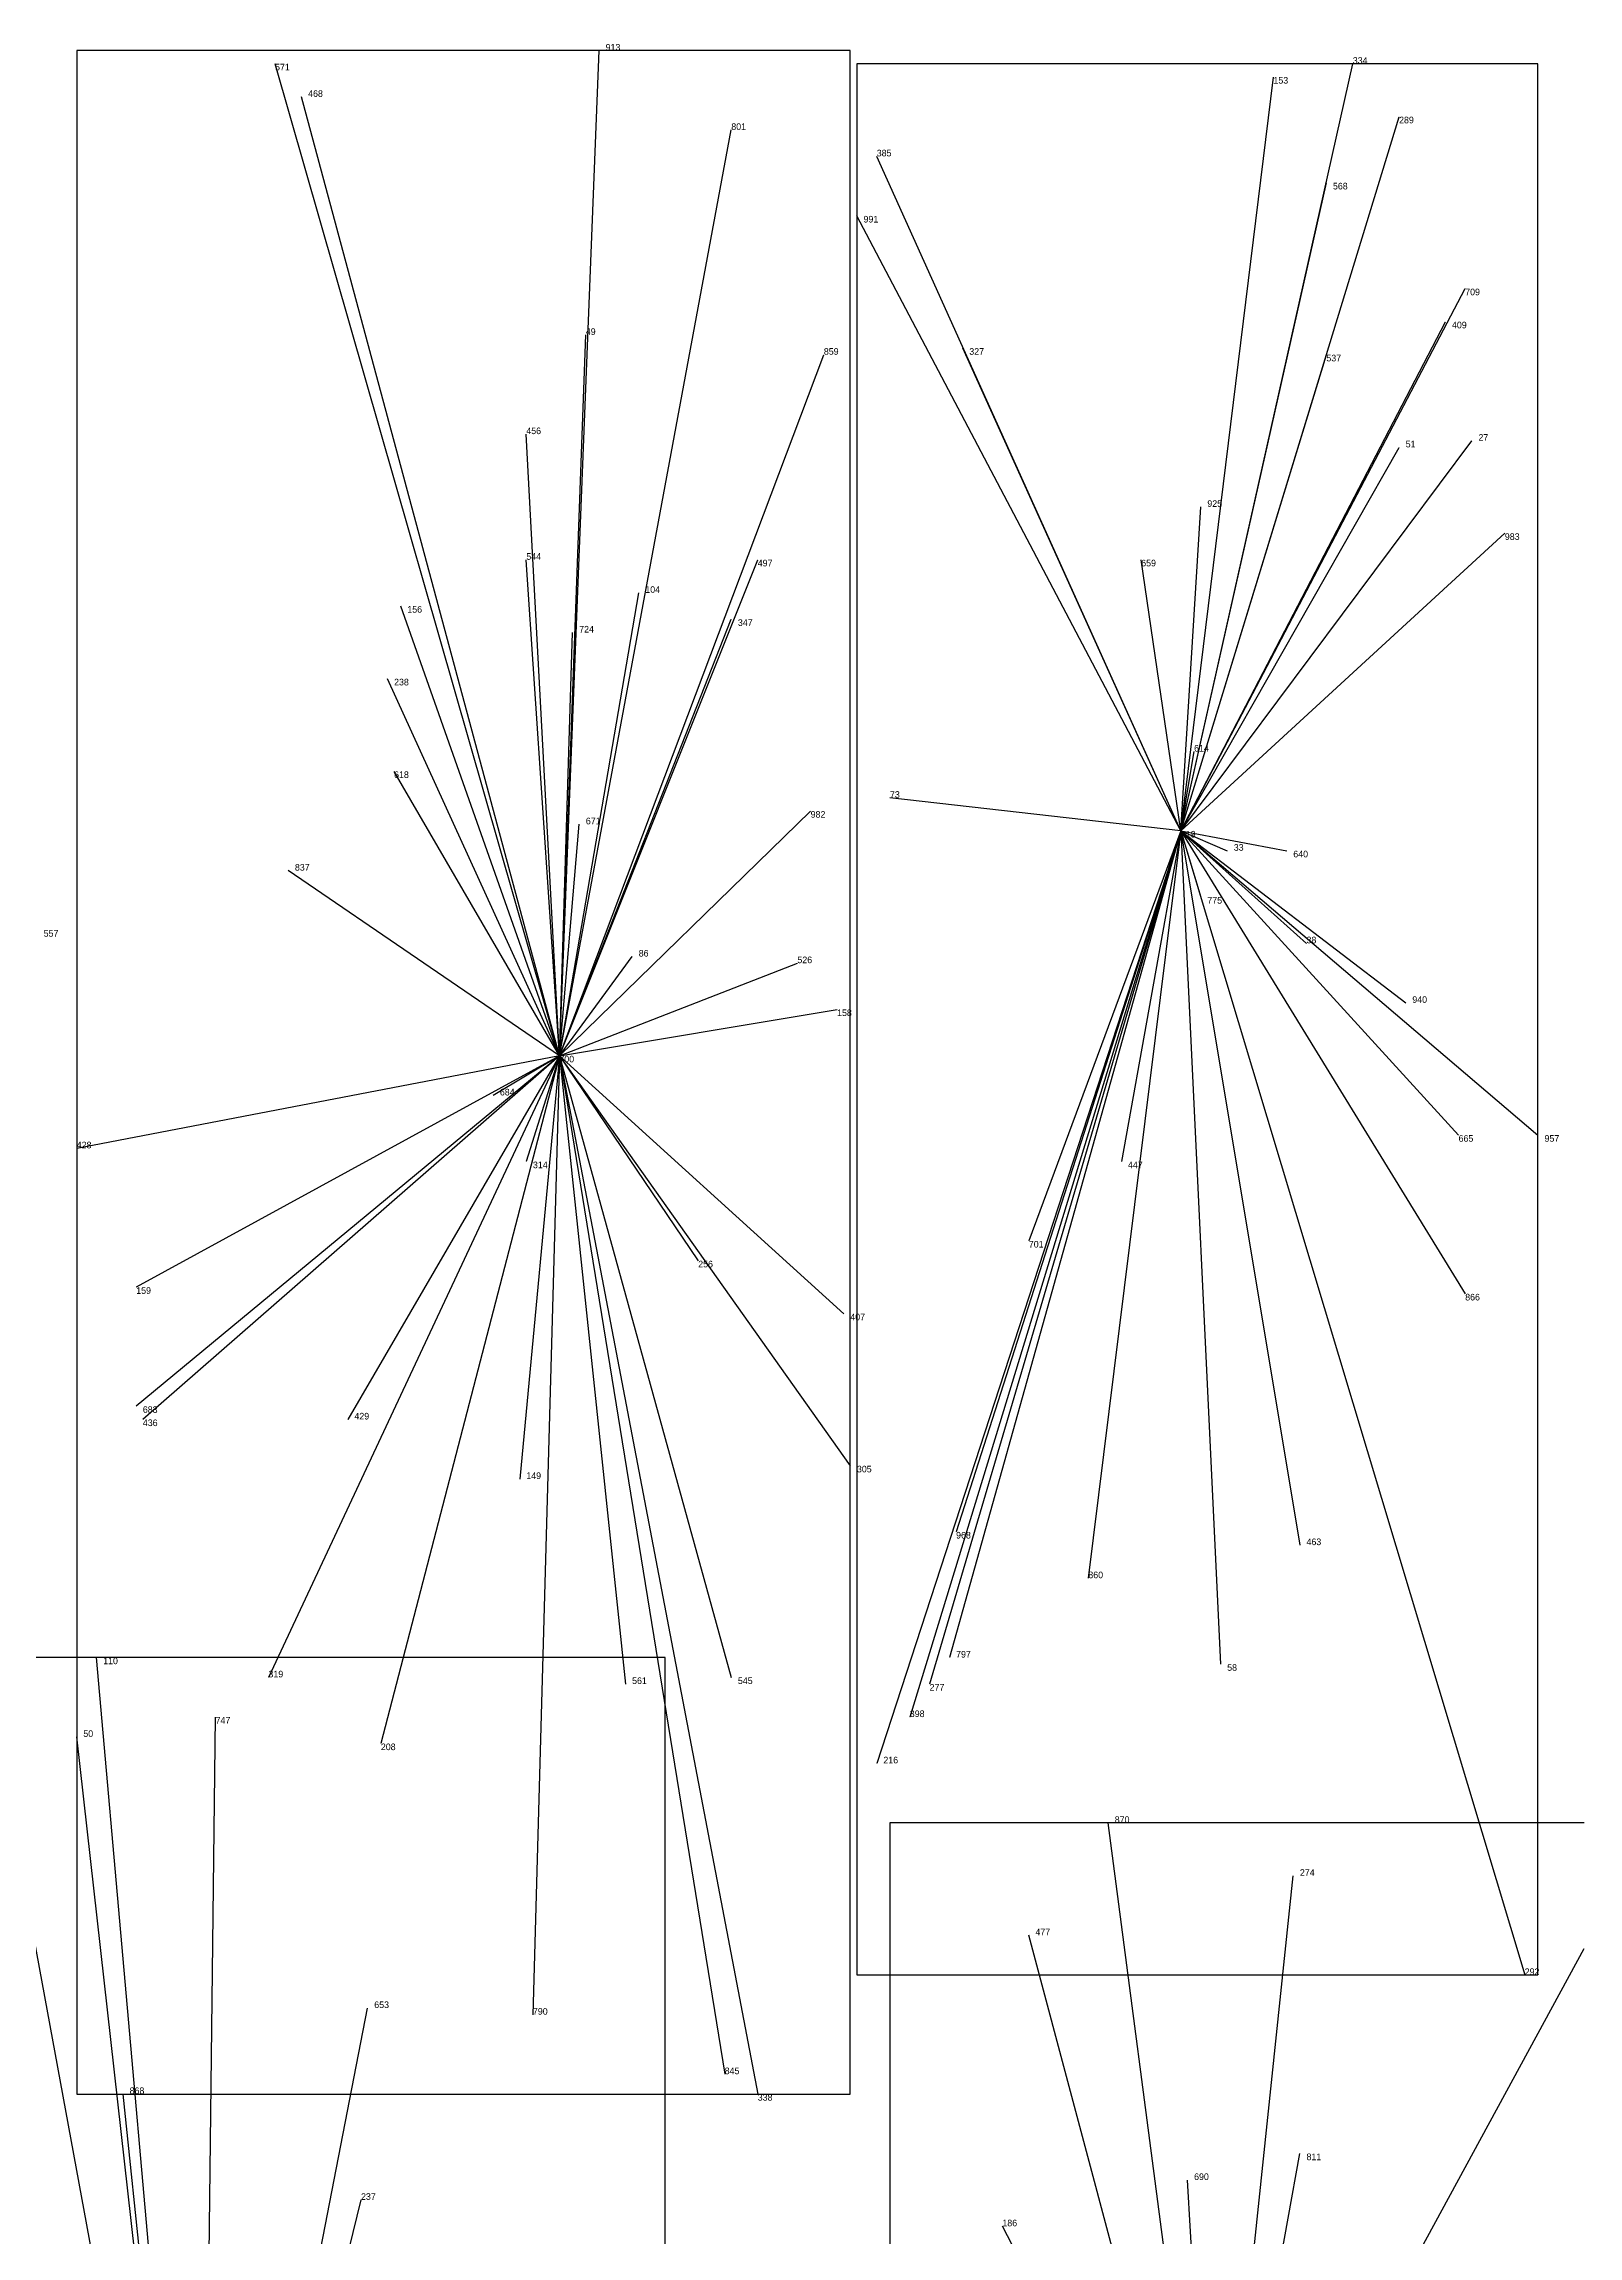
# Model space of a CAD drawing. Extents: x 0 to 1, y 0 to 1.
# Drawn here: x 0.394 to 0.6261, y 0.6665 to 0.998 of the extents above; entities that cross this region are included whole.
import ezdxf

# ---------------------------------------------------------------- set-up
doc = ezdxf.new("R2010")
doc.units = 0
for name, color, linetype in [('CLIENTS', 7, 'Continuous'), ('FACILITIES', 7, 'Continuous'), ('FACILITIES_LINES', 7, 'Continuous'), ('MIN_MAX_BOXES', 7, 'Continuous'), ('NORMALS', 7, 'Continuous'), ('SOURCE_POINTS', 7, 'Continuous'), ('TEXT', 7, 'Continuous')]:
    doc.layers.add(name, color=color, linetype=linetype)

# ---------------------------------------------------------------- blocks, each defined once
blk = doc.blocks.new('POINT_DISPLAY')
blk.add_line((0, 0), (0, 0))

msp = doc.modelspace()

# ---------------------------------------------------------------- linework, layer by layer
at = {"layer": 'FACILITIES_LINES'}
for p, q in [((0.472, 0.845), (0.429, 0.995)), ((0.472, 0.845), (0.478, 0.997)), ((0.566, 0.879), (0.592, 0.995)), ((0.566, 0.879), (0.58, 0.993)), ((0.472, 0.845), (0.433, 0.99)), ((0.472, 0.845), (0.498, 0.985)), ((0.566, 0.879), (0.599, 0.987)), ((0.566, 0.879), (0.52, 0.981)), ((0.566, 0.879), (0.588, 0.977)), ((0.566, 0.879), (0.517, 0.972)), ((0.566, 0.879), (0.609, 0.961)), ((0.566, 0.879), (0.606, 0.956)), ((0.472, 0.845), (0.476, 0.954)), ((0.566, 0.879), (0.533, 0.952)), ((0.472, 0.845), (0.512, 0.951)), ((0.566, 0.879), (0.588, 0.951)), ((0.472, 0.845), (0.467, 0.939)), ((0.566, 0.879), (0.61, 0.938)), ((0.566, 0.879), (0.599, 0.937)), ((0.566, 0.879), (0.569, 0.928)), ((0.566, 0.879), (0.615, 0.924)), ((0.472, 0.845), (0.467, 0.92)), ((0.472, 0.845), (0.502, 0.92)), ((0.566, 0.879), (0.56, 0.92)), ((0.472, 0.845), (0.484, 0.915)), ((0.472, 0.845), (0.448, 0.913)), ((0.472, 0.845), (0.498, 0.911)), ((0.472, 0.845), (0.474, 0.909)), ((0.472, 0.845), (0.446, 0.902)), ((0.566, 0.879), (0.568, 0.891)), ((0.472, 0.845), (0.447, 0.888)), ((0.472, 0.845), (0.51, 0.882)), ((0.566, 0.879), (0.522, 0.884)), ((0.472, 0.845), (0.475, 0.88)), ((0.566, 0.879), (0.52, 0.738)), ((0.566, 0.879), (0.525, 0.745)), ((0.566, 0.879), (0.528, 0.75)), ((0.566, 0.879), (0.531, 0.754)), ((0.566, 0.879), (0.532, 0.773)), ((0.566, 0.879), (0.543, 0.817)), ((0.566, 0.879), (0.552, 0.766)), ((0.566, 0.879), (0.557, 0.829)), ((0.566, 0.879), (0.572, 0.753)), ((0.566, 0.879), (0.573, 0.876)), ((0.566, 0.879), (0.585, 0.862)), ((0.566, 0.879), (0.584, 0.771)), ((0.566, 0.879), (0.608, 0.833)), ((0.566, 0.879), (0.569, 0.869)), ((0.566, 0.879), (0.609, 0.809)), ((0.566, 0.879), (0.582, 0.876)), ((0.566, 0.879), (0.618, 0.706)), ((0.566, 0.879), (0.6, 0.853)), ((0.566, 0.879), (0.62, 0.833)), ((0.472, 0.845), (0.431, 0.873)), ((0.472, 0.845), (0.483, 0.86)), ((0.472, 0.845), (0.508, 0.859)), ((0.472, 0.845), (0.514, 0.852)), ((0.472, 0.845), (0.399, 0.831)), ((0.472, 0.845), (0.408, 0.81)), ((0.472, 0.845), (0.408, 0.792)), ((0.472, 0.845), (0.409, 0.79)), ((0.472, 0.845), (0.428, 0.751)), ((0.472, 0.845), (0.44, 0.79)), ((0.472, 0.845), (0.445, 0.741)), ((0.472, 0.845), (0.462, 0.839)), ((0.472, 0.845), (0.466, 0.781)), ((0.472, 0.845), (0.467, 0.829)), ((0.472, 0.845), (0.468, 0.7)), ((0.472, 0.845), (0.493, 0.814)), ((0.472, 0.845), (0.515, 0.806)), ((0.472, 0.845), (0.482, 0.75)), ((0.472, 0.845), (0.516, 0.783)), ((0.472, 0.845), (0.502, 0.688)), ((0.472, 0.845), (0.498, 0.751)), ((0.472, 0.845), (0.497, 0.691)), ((0.418, 0.573), (0.402, 0.754)), ((0.418, 0.573), (0.42, 0.745)), ((0.418, 0.573), (0.399, 0.742)), ((0.418, 0.573), (0.389, 0.731)), ((0.571, 0.607), (0.555, 0.729)), ((0.571, 0.607), (0.583, 0.721)), ((0.571, 0.607), (0.543, 0.712)), ((0.571, 0.607), (0.627, 0.71)), ((0.418, 0.573), (0.443, 0.701)), ((0.418, 0.573), (0.406, 0.688)), ((0.571, 0.607), (0.584, 0.679)), ((0.571, 0.607), (0.567, 0.675)), ((0.418, 0.573), (0.442, 0.672)), ((0.571, 0.607), (0.539, 0.668))]:
    msp.add_line(p, q, dxfattribs=at)
at = {"layer": 'MIN_MAX_BOXES'}
for p, q in [((0.516, 0.997), (0.399, 0.997)), ((0.399, 0.997), (0.399, 0.688)), ((0.516, 0.997), (0.399, 0.997)), ((0.399, 0.997), (0.399, 0.688)), ((0.399, 0.997), (0.399, 0.997)), ((0.516, 0.688), (0.516, 0.997)), ((0.516, 0.688), (0.516, 0.997)), ((0.516, 0.997), (0.516, 0.997)), ((0.62, 0.995), (0.517, 0.995)), ((0.517, 0.995), (0.517, 0.706)), ((0.62, 0.995), (0.517, 0.995)), ((0.517, 0.995), (0.517, 0.706)), ((0.517, 0.995), (0.517, 0.995)), ((0.62, 0.706), (0.62, 0.995)), ((0.62, 0.706), (0.62, 0.995)), ((0.62, 0.995), (0.62, 0.995)), ((0.488, 0.754), (0.339, 0.754)), ((0.488, 0.754), (0.339, 0.754)), ((0.488, 0.437), (0.488, 0.754)), ((0.488, 0.437), (0.488, 0.754)), ((0.488, 0.754), (0.488, 0.754)), ((0.627, 0.729), (0.522, 0.729)), ((0.522, 0.729), (0.522, 0.49)), ((0.627, 0.729), (0.522, 0.729)), ((0.522, 0.729), (0.522, 0.49)), ((0.522, 0.729), (0.522, 0.729)), ((0.517, 0.706), (0.62, 0.706)), ((0.517, 0.706), (0.62, 0.706)), ((0.517, 0.706), (0.517, 0.706)), ((0.62, 0.706), (0.62, 0.706)), ((0.399, 0.688), (0.516, 0.688)), ((0.399, 0.688), (0.516, 0.688)), ((0.399, 0.688), (0.399, 0.688)), ((0.516, 0.688), (0.516, 0.688))]:
    msp.add_line(p, q, dxfattribs=at)
at = {"layer": 'NORMALS'}
for p, q in [((0.429, 0.995), (0.429, 0.995)), ((0.478, 0.997), (0.478, 0.997)), ((0.592, 0.995), (0.592, 0.995)), ((0.58, 0.993), (0.58, 0.993)), ((0.433, 0.99), (0.433, 0.99)), ((0.498, 0.985), (0.498, 0.985)), ((0.599, 0.987), (0.599, 0.987)), ((0.52, 0.981), (0.52, 0.981)), ((0.588, 0.977), (0.588, 0.977)), ((0.517, 0.972), (0.517, 0.972)), ((0.609, 0.961), (0.609, 0.961)), ((0.606, 0.956), (0.606, 0.956)), ((0.476, 0.954), (0.476, 0.954)), ((0.533, 0.952), (0.533, 0.952)), ((0.512, 0.951), (0.512, 0.951)), ((0.588, 0.951), (0.588, 0.951)), ((0.467, 0.939), (0.467, 0.939)), ((0.599, 0.937), (0.599, 0.937)), ((0.61, 0.938), (0.61, 0.938)), ((0.569, 0.928), (0.569, 0.928)), ((0.615, 0.924), (0.615, 0.924)), ((0.467, 0.92), (0.467, 0.92)), ((0.502, 0.92), (0.502, 0.92)), ((0.56, 0.92), (0.56, 0.92)), ((0.484, 0.915), (0.484, 0.915)), ((0.448, 0.913), (0.448, 0.913)), ((0.474, 0.909), (0.474, 0.909)), ((0.498, 0.911), (0.498, 0.911)), ((0.446, 0.902), (0.446, 0.902)), ((0.568, 0.891), (0.568, 0.891)), ((0.447, 0.888), (0.447, 0.888)), ((0.51, 0.882), (0.51, 0.882)), ((0.522, 0.884), (0.522, 0.884)), ((0.475, 0.88), (0.475, 0.88)), ((0.566, 0.879), (0.566, 0.879)), ((0.573, 0.876), (0.573, 0.876)), ((0.582, 0.876), (0.582, 0.876)), ((0.431, 0.873), (0.431, 0.873)), ((0.569, 0.869), (0.569, 0.869)), ((0.585, 0.862), (0.585, 0.862)), ((0.483, 0.86), (0.483, 0.86)), ((0.508, 0.859), (0.508, 0.859)), ((0.514, 0.852), (0.514, 0.852)), ((0.6, 0.853), (0.6, 0.853)), ((0.472, 0.845), (0.472, 0.845)), ((0.462, 0.839), (0.462, 0.839)), ((0.608, 0.833), (0.608, 0.833)), ((0.62, 0.833), (0.62, 0.833)), ((0.399, 0.831), (0.399, 0.831)), ((0.467, 0.829), (0.467, 0.829)), ((0.557, 0.829), (0.557, 0.829)), ((0.543, 0.817), (0.543, 0.817)), ((0.493, 0.814), (0.493, 0.814)), ((0.408, 0.81), (0.408, 0.81)), ((0.609, 0.809), (0.609, 0.809)), ((0.515, 0.806), (0.515, 0.806)), ((0.408, 0.792), (0.408, 0.792)), ((0.409, 0.79), (0.409, 0.79)), ((0.44, 0.79), (0.44, 0.79)), ((0.516, 0.783), (0.516, 0.783)), ((0.466, 0.781), (0.466, 0.781)), ((0.532, 0.773), (0.532, 0.773)), ((0.584, 0.771), (0.584, 0.771)), ((0.552, 0.766), (0.552, 0.766)), ((0.402, 0.754), (0.402, 0.754)), ((0.531, 0.754), (0.531, 0.754)), ((0.572, 0.753), (0.572, 0.753)), ((0.428, 0.751), (0.428, 0.751)), ((0.482, 0.75), (0.482, 0.75)), ((0.498, 0.751), (0.498, 0.751)), ((0.528, 0.75), (0.528, 0.75)), ((0.42, 0.745), (0.42, 0.745)), ((0.525, 0.745), (0.525, 0.745)), ((0.399, 0.742), (0.399, 0.742)), ((0.445, 0.741), (0.445, 0.741)), ((0.52, 0.738), (0.52, 0.738)), ((0.555, 0.729), (0.555, 0.729)), ((0.583, 0.721), (0.583, 0.721)), ((0.543, 0.712), (0.543, 0.712)), ((0.618, 0.706), (0.618, 0.706)), ((0.443, 0.701), (0.443, 0.701)), ((0.468, 0.7), (0.468, 0.7)), ((0.497, 0.691), (0.497, 0.691)), ((0.406, 0.688), (0.406, 0.688)), ((0.502, 0.688), (0.502, 0.688)), ((0.584, 0.679), (0.584, 0.679)), ((0.567, 0.675), (0.567, 0.675)), ((0.442, 0.672), (0.442, 0.672)), ((0.539, 0.668), (0.539, 0.668))]:
    msp.add_line(p, q, dxfattribs=at)

# ---------------------------------------------------------------- block references
at = {"layer": 'CLIENTS'}
for p in [(0.429, 0.995), (0.478, 0.997), (0.592, 0.995), (0.58, 0.993), (0.433, 0.99), (0.498, 0.985), (0.599, 0.987), (0.52, 0.981), (0.588, 0.977), (0.517, 0.972), (0.609, 0.961), (0.606, 0.956), (0.476, 0.954), (0.533, 0.952), (0.512, 0.951), (0.588, 0.951), (0.467, 0.939), (0.599, 0.937), (0.61, 0.938), (0.569, 0.928), (0.615, 0.924), (0.467, 0.92), (0.502, 0.92), (0.56, 0.92), (0.484, 0.915), (0.448, 0.913), (0.474, 0.909), (0.498, 0.911), (0.446, 0.902), (0.568, 0.891), (0.447, 0.888), (0.51, 0.882), (0.522, 0.884), (0.475, 0.88), (0.573, 0.876), (0.582, 0.876), (0.431, 0.873), (0.569, 0.869), (0.585, 0.862), (0.483, 0.86), (0.508, 0.859), (0.514, 0.852), (0.6, 0.853), (0.462, 0.839), (0.608, 0.833), (0.62, 0.833), (0.399, 0.831), (0.467, 0.829), (0.557, 0.829), (0.543, 0.817), (0.493, 0.814), (0.408, 0.81), (0.609, 0.809), (0.515, 0.806), (0.408, 0.792), (0.409, 0.79), (0.44, 0.79), (0.516, 0.783), (0.466, 0.781), (0.532, 0.773), (0.584, 0.771), (0.552, 0.766), (0.402, 0.754), (0.531, 0.754), (0.572, 0.753), (0.428, 0.751), (0.482, 0.75), (0.498, 0.751), (0.528, 0.75), (0.42, 0.745), (0.525, 0.745), (0.399, 0.742), (0.445, 0.741), (0.52, 0.738), (0.555, 0.729), (0.583, 0.721), (0.543, 0.712), (0.618, 0.706), (0.443, 0.701), (0.468, 0.7), (0.497, 0.691), (0.406, 0.688), (0.502, 0.688), (0.584, 0.679), (0.567, 0.675), (0.442, 0.672), (0.539, 0.668)]:
    msp.add_blockref('POINT_DISPLAY', p, dxfattribs=at)
at = {"layer": 'FACILITIES'}
for p in [(0.566, 0.879), (0.472, 0.845)]:
    msp.add_blockref('POINT_DISPLAY', p, dxfattribs=at)
at = {"layer": 'SOURCE_POINTS'}
for p in [(0.429, 0.995), (0.478, 0.997), (0.592, 0.995), (0.58, 0.993), (0.433, 0.99), (0.498, 0.985), (0.599, 0.987), (0.52, 0.981), (0.588, 0.977), (0.517, 0.972), (0.609, 0.961), (0.606, 0.956), (0.476, 0.954), (0.533, 0.952), (0.512, 0.951), (0.588, 0.951), (0.467, 0.939), (0.599, 0.937), (0.61, 0.938), (0.569, 0.928), (0.615, 0.924), (0.467, 0.92), (0.502, 0.92), (0.56, 0.92), (0.484, 0.915), (0.448, 0.913), (0.474, 0.909), (0.498, 0.911), (0.446, 0.902), (0.568, 0.891), (0.447, 0.888), (0.51, 0.882), (0.522, 0.884), (0.475, 0.88), (0.566, 0.879), (0.573, 0.876), (0.582, 0.876), (0.431, 0.873), (0.569, 0.869), (0.585, 0.862), (0.483, 0.86), (0.508, 0.859), (0.514, 0.852), (0.6, 0.853), (0.472, 0.845), (0.462, 0.839), (0.608, 0.833), (0.62, 0.833), (0.399, 0.831), (0.467, 0.829), (0.557, 0.829), (0.543, 0.817), (0.493, 0.814), (0.408, 0.81), (0.609, 0.809), (0.515, 0.806), (0.408, 0.792), (0.409, 0.79), (0.44, 0.79), (0.516, 0.783), (0.466, 0.781), (0.532, 0.773), (0.584, 0.771), (0.552, 0.766), (0.402, 0.754), (0.531, 0.754), (0.572, 0.753), (0.428, 0.751), (0.482, 0.75), (0.498, 0.751), (0.528, 0.75), (0.42, 0.745), (0.525, 0.745), (0.399, 0.742), (0.445, 0.741), (0.52, 0.738), (0.555, 0.729), (0.583, 0.721), (0.543, 0.712), (0.618, 0.706), (0.443, 0.701), (0.468, 0.7), (0.497, 0.691), (0.406, 0.688), (0.502, 0.688), (0.584, 0.679), (0.567, 0.675), (0.442, 0.672), (0.539, 0.668)]:
    msp.add_blockref('POINT_DISPLAY', p, dxfattribs=at)

# ---------------------------------------------------------------- texts
at = {"layer": 'TEXT'}
for s, p in [('913', (0.479, 0.997)), ('571', (0.429, 0.994)), ('334', (0.592, 0.995)), ('153', (0.58, 0.992)), ('468', (0.434, 0.99)), ('801', (0.498, 0.985)), ('289', (0.599, 0.986)), ('385', (0.52, 0.981)), ('568', (0.589, 0.976)), ('991', (0.518, 0.971)), ('709', (0.609, 0.96)), ('49', (0.476, 0.954)), ('409', (0.607, 0.955)), ('859', (0.512, 0.951)), ('327', (0.534, 0.951)), ('537', (0.588, 0.95)), ('456', (0.467, 0.939)), ('27', (0.611, 0.938)), ('51', (0.6, 0.937)), ('925', (0.57, 0.928)), ('983', (0.615, 0.923)), ('544', (0.467, 0.92)), ('497', (0.502, 0.919)), ('659', (0.56, 0.919)), ('104', (0.485, 0.915)), ('156', (0.449, 0.912)), ('724', (0.475, 0.909)), ('347', (0.499, 0.91)), ('238', (0.447, 0.901)), ('614', (0.568, 0.891)), ('618', (0.447, 0.887)), ('982', (0.51, 0.881)), ('73', (0.522, 0.884)), ('671', (0.476, 0.88)), ('919', (0.566, 0.878)), ('33', (0.574, 0.876)), ('640', (0.583, 0.875)), ('837', (0.432, 0.873)), ('775', (0.57, 0.868)), ('557', (0.394, 0.863)), ('38', (0.585, 0.862)), ('86', (0.484, 0.86)), ('526', (0.508, 0.859)), ('158', (0.514, 0.851)), ('940', (0.601, 0.853)), ('700', (0.472, 0.844)), ('684', (0.463, 0.839)), ('665', (0.608, 0.832)), ('957', (0.621, 0.832)), ('428', (0.399, 0.831)), ('314', (0.468, 0.828)), ('447', (0.558, 0.828)), ('701', (0.543, 0.816)), ('256', (0.493, 0.813)), ('159', (0.408, 0.809)), ('866', (0.609, 0.808)), ('407', (0.516, 0.805)), ('436', (0.409, 0.789)), ('683', (0.409, 0.791)), ('429', (0.441, 0.79)), ('305', (0.517, 0.782)), ('149', (0.467, 0.781)), ('968', (0.532, 0.772)), ('463', (0.585, 0.771)), ('860', (0.552, 0.766)), ('110', (0.403, 0.753)), ('797', (0.532, 0.754)), ('58', (0.573, 0.752)), ('319', (0.428, 0.751)), ('561', (0.483, 0.75)), ('545', (0.499, 0.75)), ('277', (0.528, 0.749)), ('398', (0.525, 0.745)), ('50', (0.4, 0.742)), ('747', (0.42, 0.744)), ('208', (0.445, 0.74)), ('216', (0.521, 0.738)), ('870', (0.556, 0.729)), ('274', (0.584, 0.721)), ('477', (0.544, 0.712)), ('292', (0.618, 0.706)), ('653', (0.444, 0.701)), ('790', (0.468, 0.7)), ('845', (0.497, 0.691)), ('868', (0.407, 0.688)), ('338', (0.502, 0.687)), ('811', (0.585, 0.678)), ('237', (0.442, 0.672)), ('690', (0.568, 0.675)), ('186', (0.539, 0.668))]:
    msp.add_text(s, height=0.001, dxfattribs=at).set_placement(p)

doc.saveas('drawing.dxf')
